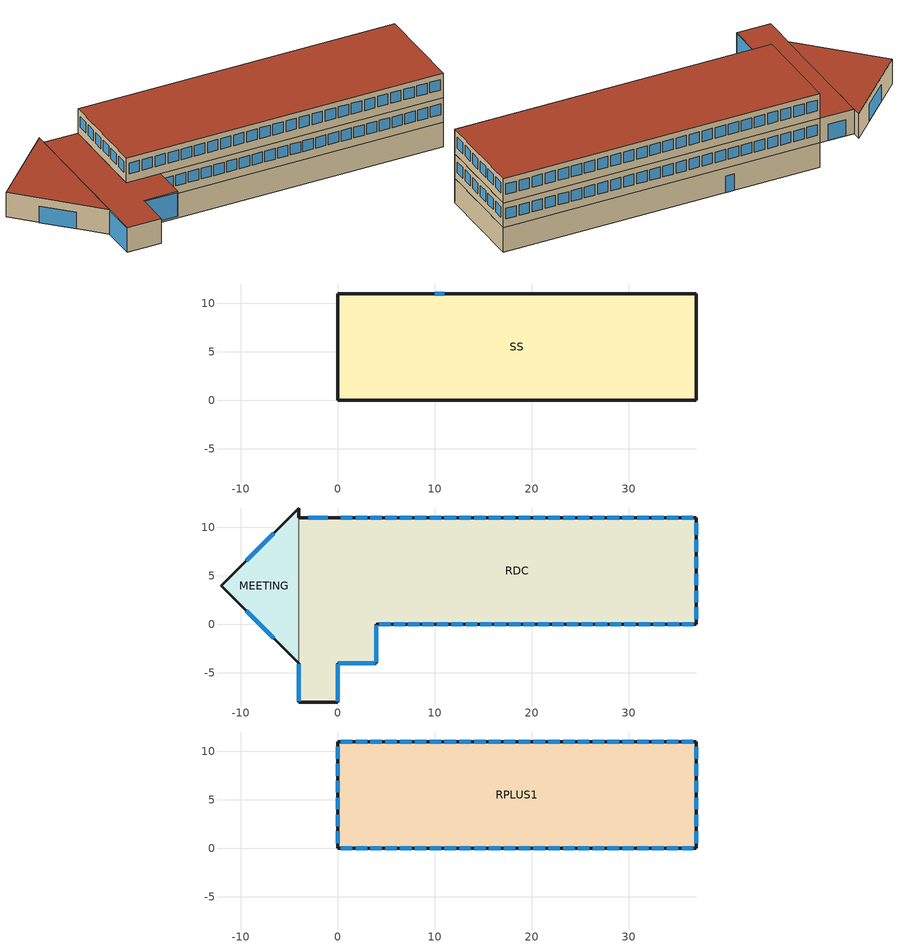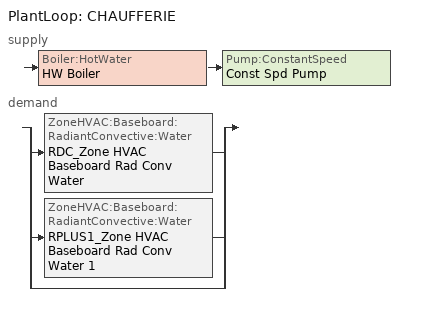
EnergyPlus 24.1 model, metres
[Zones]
SS
 floor ground (Generic Ground Slab): 37,11 37,0 0,0 0,11 z-3
 wall outside (wall_parpaing): 37,11 0,11 z-3:0
 wall ground (wall_parpaing): 0,11 0,0 37,0 37,11 z-3:0
 window (paroi murale simple vitrage): 11,11 10,11 z-3:-1
MEETING
 floor ground (Generic Ground Slab): -4,12 -4,-4 -12,4 z0
 wall outside (Wall_osb): -4,11 -4,12 -12,4 -4,-4 z0:3
 wall to RDC (Wall_osb): -4,-4 -4,11 z0:3
 window (paroi murale simple vitrage): -6.59,9.41 -9.41,6.59 / -9.41,1.41 -6.59,-1.41 z0:2
 roof outside (Generic Roof): -4,-4 -4,12 -12,4 z3
RDC
 floor to SS (Floor_Internal): 37,11 37,0 0,0 0,11 z0
 floor ground (Generic Ground Slab): 0,11 0,0 4,0 4,-4 0,-4 0,-8 -4,-8 -4,11 z0
 wall outside (Wall_osb): -4,-4 -4,-8 0,-8 0,-4 4,-4 4,0 37,0 37,11 0,11 -4,11 z0:3
 window (Fenetre_PVC_Double): 37,9.26 37,10.46 / 37,7.51 37,8.71 / 37,5.77 37,6.97 / 37,4.03 37,5.23 / 37,2.29 37,3.49 / 37,0.54 37,1.74 / 1.53,11 0.33,11 / 3.06,11 1.86,11 / 16.81,11 15.61,11 / 18.34,11 17.14,11 / 19.86,11 18.66,11 / 21.39,11 20.19,11 / 22.92,11 21.72,11 / 24.45,11 23.25,11 / 25.98,11 24.78,11 / 27.5,11 26.3,11 / 29.03,11 27.83,11 / 30.56,11 29.36,11 / 4.58,11 3.38,11 / 32.09,11 30.89,11 / 33.62,11 32.42,11 / 35.14,11 33.94,11 / 36.67,11 35.47,11 / 6.11,11 4.91,11 / 7.64,11 6.44,11 / 9.17,11 7.97,11 / 10.7,11 9.5,11 / 12.22,11 11.02,11 / 13.75,11 12.55,11 / 15.28,11 14.08,11 / 35.51,0 36.71,0 / 34.03,0 35.23,0 / 20.64,0 21.84,0 / 19.16,0 20.36,0 / 17.67,0 18.87,0 / 16.18,0 17.38,0 / 14.7,0 15.9,0 / 13.21,0 14.41,0 / 11.72,0 12.92,0 / 10.23,0 11.44,0 / 8.75,0 9.95,0 / 7.26,0 8.46,0 / 32.54,0 33.74,0 / 5.77,0 6.97,0 / 4.29,0 5.49,0 / 31.05,0 32.25,0 / 29.57,0 30.77,0 / 28.08,0 29.28,0 / 26.59,0 27.79,0 / 25.1,0 26.3,0 / 23.62,0 24.82,0 / 22.13,0 23.33,0 z1:2.3
 window (paroi murale simple vitrage): -1,11 -3,11 z0:2; -4,-4.1 -4,-7.9 / 0,-7.9 0,-4.1 / 0.1,-4 3.9,-4 / 4,-3.9 4,-0.1 z0:2.9
 roof outside (Generic Roof): 0,-8 0,-4 4,-4 4,0 0,0 0,11 -4,11 -4,-8 z3
RPLUS1
 floor to RDC (Floor_Internal): 37,11 37,0 0,0 0,11 z3
 wall outside (Wall_osb): 0,0 37,0 37,11 0,11 0,0 z3:6
 window (Fenetre_PVC_Double): 35.47,0 36.67,0 / 33.94,0 35.14,0 / 20.19,0 21.39,0 / 18.66,0 19.86,0 / 17.14,0 18.34,0 / 15.61,0 16.81,0 / 14.08,0 15.28,0 / 12.55,0 13.75,0 / 11.02,0 12.22,0 / 9.5,0 10.7,0 / 7.97,0 9.17,0 / 6.44,0 7.64,0 / 32.42,0 33.62,0 / 4.91,0 6.11,0 / 3.38,0 4.58,0 / 1.86,0 3.06,0 / 0.33,0 1.53,0 / 30.89,0 32.09,0 / 29.36,0 30.56,0 / 27.83,0 29.03,0 / 26.3,0 27.5,0 / 24.78,0 25.98,0 / 23.25,0 24.45,0 / 21.72,0 22.92,0 / 1.53,11 0.33,11 / 3.06,11 1.86,11 / 16.81,11 15.61,11 / 18.34,11 17.14,11 / 19.86,11 18.66,11 / 21.39,11 20.19,11 / 22.92,11 21.72,11 / 24.45,11 23.25,11 / 25.98,11 24.78,11 / 27.5,11 26.3,11 / 29.03,11 27.83,11 / 30.56,11 29.36,11 / 4.58,11 3.38,11 / 32.09,11 30.89,11 / 33.62,11 32.42,11 / 35.14,11 33.94,11 / 36.67,11 35.47,11 / 6.11,11 4.91,11 / 7.64,11 6.44,11 / 9.17,11 7.97,11 / 10.7,11 9.5,11 / 12.22,11 11.02,11 / 13.75,11 12.55,11 / 15.28,11 14.08,11 / 0,1.74 0,0.54 / 0,3.49 0,2.29 / 0,5.23 0,4.03 / 0,6.97 0,5.77 / 0,8.71 0,7.51 / 0,10.46 0,9.26 / 37,9.26 37,10.46 / 37,7.51 37,8.71 / 37,5.77 37,6.97 / 37,4.03 37,5.23 / 37,2.29 37,3.49 / 37,0.54 37,1.74 z4:5.3
 roof outside (Generic Roof): 37,0 37,11 0,11 0,0 z6
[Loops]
PlantLoop 'CHAUFFERIE'
 supply: Boiler:HotWater 'HW Boiler' > Pump:ConstantSpeed 'Const Spd Pump'
 demand: split
  | ZoneHVAC:Baseboard:RadiantConvective:Water 'RDC_Zone HVAC Baseboard Rad Conv Water'
  | ZoneHVAC:Baseboard:RadiantConvective:Water 'RPLUS1_Zone HVAC Baseboard Rad Conv Water 1'
  | bypass
[Building]
Building 1: Loads Convergence Tolerance Value {W}=0.04; Temperature Convergence Tolerance Value {deltaC}=0.4
[Site:Location]
Clermont-Ferrand.Auvergne.AP: Latitude {deg}=45.7869; Longitude {deg}=3.1495; Time Zone {hr}=1; Elevation {m}=326
[SizingPeriod:DesignDay]
Sizing Period Design Day 1: Month=1; Day of Month=1; Day Type=WinterDesignDay; Maximum Dry-Bulb Temperature {C}=-5; Daily Dry-Bulb Temperature Range {deltaC}=0; Dry-Bulb Temperature Range Modifier Type=DefaultMultipliers; Humidity Condition Type=WetBulb; Wetbulb or DewPoint at Maximum Dry-Bulb {C}=23; Barometric Pressure {Pa}=31000; Wind Speed {m/s}=0; Wind Direction {deg}=0; Rain Indicator=No; Snow Indicator=No; Daylight Saving Time Indicator=No; Solar Model Indicator=ASHRAEClearSky; Sky Clearness=0; Begin Environment Reset Mode=FullResetAtBeginEnvironment
[Material] Thermal Absorptance=0.9
Name | Roughness | Thickness {m} | Conductivity {W/m-K} | Density {kg/m3} | Specific Heat {J/kg-K} | Solar Absorptance | Visible Absorptance
AirCavity_5cm | MediumRough | 0.05 | 0.025 | 1.2 | 1005 | 0.7 | 0.7
AmianteCiment_20mm | Rough | 0.02 | 0.35 | 1600 | 900 | 0.7 | 0.7
Concrete_200mm | MediumRough | 0.2 | 1.75 | 2300 | 900 | 0.7 | 0.7
Generic 50mm Insulation | MediumRough | 0.05 | 0.03 | 43 | 1210 | 0.7 | 0.7
Generic Acoustic Tile | MediumSmooth | 0.02 | 0.06 | 368 | 590 | 0.2 | 0.2
Generic Ceiling Air Gap | Smooth | 0.1 | 0.556 | 1.28 | 1000 | 0.7 | 0.7
Generic HW Concrete | MediumRough | 0.2 | 1.95 | 2240 | 900 | 0.8 | 0.8
Generic LW Concrete | MediumRough | 0.1 | 0.53 | 1280 | 840 | 0.8 | 0.8
Generic Roof Membrane | MediumRough | 0.01 | 0.16 | 1120 | 1460 | 0.65 | 0.65
GlassWool_Old | Rough | 0.1 | 0.05 | 18 | 840 | 0.7 | 0.7
OSB_20mm | MediumRough | 0.02 | 0.13 | 600 | 1600 | 0.7 | 0.7
Parpaing_10cm | MediumRough | 0.1 | 0.72 | 800 | 840 | 0.7 | 0.7
Plaster_2cm | MediumRough | 0.02 | 0.7 | 900 | 1000 | 0.7 | 0.7
[WindowMaterial:Gas]
air_gap_16mm: Gas Type=Air; Thickness {m}=0.016
[WindowMaterial:Glazing] Optical Data Type=SpectralAverage; Solar Transmittance at Normal Incidence=0.75; Front Side Solar Reflectance at Normal Incidence=0.075; Back Side Solar Reflectance at Normal Incidence=0.075; Visible Transmittance at Normal Incidence=0.8; Front Side Visible Reflectance at Normal Incidence=0.075; Back Side Visible Reflectance at Normal Incidence=0.075; Infrared Transmittance at Normal Incidence=0; Front Side Infrared Hemispherical Emissivity=0.84; Back Side Infrared Hemispherical Emissivity=0.84; Conductivity {W/m-K}=1; Dirt Correction Factor for Solar and Visible Transmittance=1; Solar Diffusing=No
Name | Thickness {m}
clear_glass | 0.004
thick_glass_for_wall | 0.02
[Construction]
Fenetre_PVC_Double: clear_glass, air_gap_16mm, clear_glass
Floor_Internal: Concrete_200mm
Generic Ground Slab: Generic 50mm Insulation, Generic HW Concrete
Generic Roof: Generic Roof Membrane, Generic 50mm Insulation, Generic LW Concrete, Generic Ceiling Air Gap, Generic Acoustic Tile
paroi murale simple vitrage: thick_glass_for_wall
Wall_osb: OSB_20mm, GlassWool_Old, AmianteCiment_20mm
wall_parpaing: Plaster_2cm, Parpaing_10cm, AirCavity_5cm, Plaster_2cm
[Zone] Multiplier=1; Ceiling Height {m}=3; Part of Total Floor Area=Yes
Name | Volume {m3}
MEETING | 192
RDC | 1497
RPLUS1; SS | 1221
[Space]
Name | Zone
MEETING Space | MEETING
RDC Space | RDC
RPLUS1 Space | RPLUS1
SS Space | SS
[ZoneControl:Thermostat] Temperature Difference Between Cutout And Setpoint {deltaC}=0
Name | Zone or ZoneList | Control Type Schedule | Control 1
RDC Thermostat | RDC | RDC Thermostat Schedule | Thermostat Setpoint Dual Setpoint 1
RPLUS1 Thermostat | RPLUS1 | RPLUS1 Thermostat Schedule | Thermostat Setpoint Dual Setpoint 2
[ThermostatSetpoint:SingleHeating] Setpoint Temperature Schedule=heating schedule
Thermostat Setpoint Dual Setpoint 1; Thermostat Setpoint Dual Setpoint 2
[ZoneHVAC:Baseboard:RadiantConvective:Water] Availability Schedule=Always On; Rated Average Water Temperature {C}=87.78; Rated Water Mass Flow Rate {kg/s}=0.063; Heating Design Capacity {W}=AutoSize; Maximum Water Flow Rate {m3/s}=AutoSize
Name | Design Object | Surface Name 1 | Fraction of Radiant Energy to Surface 1 | Surface Name 2 | Fraction of Radiant Energy to Surface 2 | Surface Name 3 | Fraction of Radiant Energy to Surface 3 | Surface Name 4 | Fraction of Radiant Energy to Surface 4 | Surface Name 5 | Fraction of Radiant Energy to Surface 5 | Surface Name 6 | Fraction of Radiant Energy to Surface 6 | Surface Name 7 | Fraction of Radiant Energy to Surface 7 | Surface Name 8 | Fraction of Radiant Energy to Surface 8 | Surface Name 9 | Fraction of Radiant Energy to Surface 9 | Surface Name 10 | Fraction of Radiant Energy to Surface 10 | Surface Name 11 | Fraction of Radiant Energy to Surface 11 | Surface Name 12 | Fraction of Radiant Energy to Surface 12 | Surface Name 13 | Fraction of Radiant Energy to Surface 13 | Surface Name 14 | Fraction of Radiant Energy to Surface 14
RDC_Zone HVAC Baseboard Rad Conv Water | RDC_Zone HVAC Baseboard Rad Conv Water Design | RDC_wall1 | 0.118708 | RDC_roof0 | 0.228377 | RDC_roof1 | 0.0516232 | RDC_wall0 | 0.0352917 | RDC_floor0 | 0.0285471 | RDC_floor1 | 0.00645291 | RDC_wall4 | 0.0128333 | RDC_wall3 | 0.048125 | RDC_wall9 | 0.105875 | RDC_wall7 | 0.0128333 | RDC_wall8 | 0.0128333 | RDC_wall5 | 0.0128333 | RDC_wall2 | 0.0128333 | RDC_wall6 | 0.0128333
RPLUS1_Zone HVAC Baseboard Rad Conv Water 1 | RPLUS1_Zone HVAC Baseboard Rad Conv Water 1 Design | RPLUS1_Front | 0.148385 | RPLUS1_Bottom | 0.035 | RPLUS1_Right | 0.0441146 | RPLUS1_Back | 0.148385 | RPLUS1_Left | 0.0441146 | RPLUS1_Top | 0.28
[ZoneHVAC:Baseboard:RadiantConvective:Water:Design] Heating Design Capacity Method=HeatingDesignCapacity; Heating Design Capacity Per Floor Area {W/m2}=0; Fraction of Autosized Heating Design Capacity=1; Convergence Tolerance=0.001; Fraction Radiant=0.3; Fraction of Radiant Energy Incident on People=0.3
RDC_Zone HVAC Baseboard Rad Conv Water Design; RPLUS1_Zone HVAC Baseboard Rad Conv Water 1 Design
[Zone equipment]
RDC: RDC_Zone HVAC Baseboard Rad Conv Water
RPLUS1: RPLUS1_Zone HVAC Baseboard Rad Conv Water 1
[Sizing:Zone] Zone Cooling Design Supply Air Temperature Input Method=SupplyAirTemperature; Zone Cooling Design Supply Air Temperature {C}=14; Zone Cooling Design Supply Air Temperature Difference {deltaC}=11.11; Zone Heating Design Supply Air Temperature Input Method=SupplyAirTemperature; Zone Heating Design Supply Air Temperature {C}=40; Zone Heating Design Supply Air Temperature Difference {deltaC}=11.11; Zone Cooling Design Supply Air Humidity Ratio {kgWater/kgDryAir}=0.0085; Zone Heating Design Supply Air Humidity Ratio {kgWater/kgDryAir}=0.008; Cooling Design Air Flow Method=DesignDay; Cooling Design Air Flow Rate {m3/s}=0; Cooling Minimum Air Flow per Zone Floor Area {m3/s-m2}=0.000762; Cooling Minimum Air Flow {m3/s}=0; Cooling Minimum Air Flow Fraction=0; Heating Design Air Flow Method=DesignDay; Heating Design Air Flow Rate {m3/s}=0; Heating Maximum Air Flow per Zone Floor Area {m3/s-m2}=0.002032; Heating Maximum Air Flow {m3/s}=0.141576; Heating Maximum Air Flow Fraction=0.3; Account for Dedicated Outdoor Air System=No; Zone Load Sizing Method=Sensible Load Only No Latent Load; Zone Latent Cooling Design Supply Air Humidity Ratio Input Method=HumidityRatioDifference; Zone Cooling Design Supply Air Humidity Ratio Difference {kgWater/kgDryAir}=0.005; Zone Latent Heating Design Supply Air Humidity Ratio Input Method=HumidityRatioDifference; Zone Humidification Design Supply Air Humidity Ratio Difference {kgWater/kgDryAir}=0.005
Name | Design Specification Outdoor Air Object
RDC | RDC Zero air DSOA
RPLUS1 | RPLUS1 Zero air DSOA
[DesignSpecification:OutdoorAir] Outdoor Air Method=Sum; Outdoor Air Flow per Person {m3/s-person}=0; Outdoor Air Flow per Zone Floor Area {m3/s-m2}=0; Outdoor Air Flow per Zone {m3/s}=0; Outdoor Air Flow Air Changes per Hour {1/hr}=0
RDC Zero air DSOA; RPLUS1 Zero air DSOA
[PlantLoop]
CHAUFFERIE: Fluid Type=Water; Plant Equipment Operation Scheme=CHAUFFERIE Operation Schemes; Maximum Loop Temperature {C}=100; Minimum Loop Temperature {C}=0; Maximum Loop Flow Rate {m3/s}=Autosize; Minimum Loop Flow Rate {m3/s}=0; Plant Loop Volume {m3}=Autocalculate; Load Distribution Scheme=Optimal; Plant Loop Demand Calculation Scheme=SingleSetpoint; Common Pipe Simulation=None
[Sizing:Plant]
CHAUFFERIE: Loop Type=Heating; Design Loop Exit Temperature {C}=70; Loop Design Temperature Difference {deltaC}=10; Sizing Option=NonCoincident; Zone Timesteps in Averaging Window=1; Coincident Sizing Factor Mode=None
[Boiler:HotWater]
HW Boiler: Fuel Type=NaturalGas; Nominal Capacity {W}=Autosize; Nominal Thermal Efficiency=0.8; Efficiency Curve Temperature Evaluation Variable=LeavingBoiler; Normalized Boiler Efficiency Curve=Boiler Efficiency; Design Water Flow Rate {m3/s}=Autosize; Minimum Part Load Ratio=0; Maximum Part Load Ratio=1; Optimum Part Load Ratio=1; Water Outlet Upper Temperature Limit {C}=99; Boiler Flow Mode=LeavingSetpointModulated; On Cycle Parasitic Electric Load {W}=0; Sizing Factor=1; Off Cycle Parasitic Fuel Load {W}=0
[Pump:ConstantSpeed]
Const Spd Pump: Design Flow Rate {m3/s}=Autosize; Design Pump Head {Pa}=179352; Design Power Consumption {W}=Autosize; Motor Efficiency=0.9; Fraction of Motor Inefficiencies to Fluid Stream=0; Pump Control Type=Intermittent; Design Power Sizing Method=PowerPerFlowPerPressure; Design Electric Power per Unit Flow Rate {W/(m3/s)}=348701.1; Design Shaft Power per Unit Flow Rate per Unit Head {W-s/m3-Pa}=1.28205
[PlantEquipmentOperationSchemes]
CHAUFFERIE Operation Schemes: Control Scheme Object Type 1=PlantEquipmentOperation:HeatingLoad; Control Scheme Name 1=CHAUFFERIE Heating Operation Scheme; Control Scheme Schedule Name 1=Always On Discrete
[PlantEquipmentOperation:HeatingLoad]
CHAUFFERIE Heating Operation Scheme: Load Range Lower Limit 1 {W}=0; Load Range Upper Limit 1 {W}=1000000000; Range Equipment List Name 1=CHAUFFERIE Heating Equipment List
[PlantEquipmentList]
CHAUFFERIE Heating Equipment List: Boiler:HotWater, HW Boiler
[SetpointManager:OutdoorAirReset]
OA Temp Reset 2: Control Variable=Temperature; Setpoint at Outdoor Low Temperature {C}=70; Outdoor Low Temperature {C}=-5; Setpoint at Outdoor High Temperature {C}=40; Outdoor High Temperature {C}=15
[EnergyManagementSystem:Sensor] Output:Variable or Output:Meter Index Key=HW Boiler
Name | Output:Variable or Output:Meter
Energy_Management_System_Sensor_1 | Boiler Inlet Temperature
Energy_Management_System_Sensor_2 | Boiler Outlet Temperature
[Schedule:Compact]
RDC Thermostat Schedule; RPLUS1 Thermostat Schedule: Through: 12/31, For: AllDays, Until: 24:00, 1
[Schedule:Day:Interval]
off day (weekend) 1: No, 24:00, 5
heating day 1; heating day 3; heating day 4; heating day 2; heating day 5; heating day 6: No, 07:00, 5, 17:00, 20, 24:00, 5
[Schedule:Week:Daily]
heating schedule Week Rule - Jan1-Dec31: off day (weekend) 1, heating day 1, heating day 1, heating day 1, heating day 1, heating day 1, off day (weekend) 1, heating day 2, heating day 3, heating day 4, heating day 5, heating day 6
[Schedule:Year]
heating schedule: heating schedule Week Rule - Jan1-Dec31, 1, 1, 12, 31
[Schedule:Constant] Hourly Value=1
Always On; Always On Discrete
[Curve:Biquadratic]
Boiler Efficiency: Coefficient1 Constant=1.02; Coefficient2 x=-0.02; Coefficient3 x**2=-0.05; Coefficient4 y=-0.002; Coefficient5 y**2=0; Coefficient6 x*y=0; Minimum Value of x {BasedOnField A2}=0.1; Maximum Value of x {BasedOnField A2}=1; Minimum Value of y {BasedOnField A3}=25; Maximum Value of y {BasedOnField A3}=80
